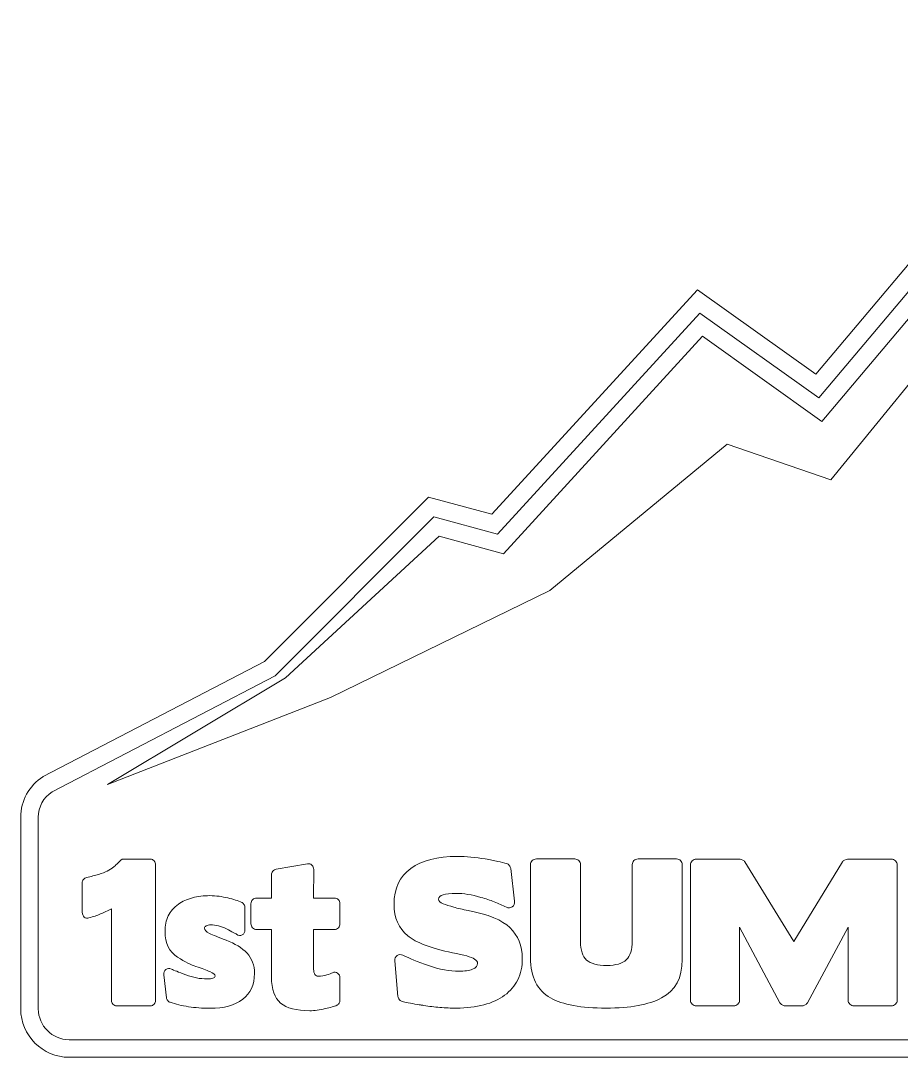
# Model space of a CAD drawing. Header units: inches. Extents: x -3.73 to 3.81, y -3.17 to 4.7.
# Drawn here: x -3.731 to -0.725, y -3.174 to 0.363 of the extents above; entities that cross this region are included whole.
import ezdxf

# ---------------------------------------------------------------- set-up
doc = ezdxf.new("R2010")
doc.units = ezdxf.units.IN
doc.header["$MEASUREMENT"] = 0
doc.layers.add('Layer 1', color=7, linetype='Continuous')

msp = doc.modelspace()

# ---------------------------------------------------------------- linework, layer by layer
at = {"layer": 'Layer 1', "color": 250, "lineweight": 9}
for points, knots in [([(-2.8989, -1.8234), (-2.8989, -1.8234), (-2.3388, -1.2625), (-2.3388, -1.2625), (-2.3388, -1.2625), (-2.3388, -1.2625), (-2.1225, -1.3212), (-2.1225, -1.3212), (-2.1225, -1.3212), (-2.1225, -1.3212), (-1.421, -0.5548), (-1.421, -0.5548), (-1.421, -0.5548), (-1.421, -0.5548), (-1.0171, -0.8426), (-1.0171, -0.8426), (-1.0171, -0.8426), (-1.0171, -0.8426), (0.0009, 0.3632), (0.0009, 0.3632), (0.0009, 0.3632), (0.0009, 0.3632), (0.8213, -0.6266), (0.8213, -0.6266), (0.8213, -0.6266), (0.8213, -0.6266), (1.0936, -0.3704), (1.0936, -0.3704), (1.0936, -0.3704), (1.0936, -0.3704), (1.6085, -0.9177), (1.6085, -0.9177), (1.6085, -0.9177), (1.6085, -0.9177), (1.6914, -0.8386), (1.6914, -0.8386), (1.6914, -0.8386), (1.6914, -0.8386), (2.3968, -1.6321), (2.3968, -1.6321), (2.3968, -1.6321), (2.3968, -1.6321), (2.621, -1.4938), (2.621, -1.4938), (2.621, -1.4938), (2.621, -1.4938), (3.0352, -1.9438), (3.0352, -1.9438), (3.0352, -1.9438), (3.0352, -1.9438), (3.6826, -2.1941), (3.6826, -2.1941), (3.6826, -2.1941), (3.7564, -2.2107), (3.8119, -2.2768), (3.8119, -2.3554), (3.8119, -2.3554), (3.8119, -2.3554), (3.8119, -3.0091), (3.8119, -3.0091), (3.8119, -3.0091), (3.8119, -3.1), (3.7376, -3.1743), (3.6466, -3.1743), (3.6466, -3.1743), (3.6466, -3.1743), (-3.566, -3.1743), (-3.566, -3.1743), (-3.566, -3.1743), (-3.6569, -3.1743), (-3.7312, -3.1), (-3.7312, -3.0091), (-3.7312, -3.0091), (-3.7312, -3.0091), (-3.7312, -2.3554), (-3.7312, -2.3554), (-3.7312, -2.3554), (-3.7312, -2.2994), (-3.7026, -2.2468), (-3.6552, -2.2169), (-3.6552, -2.2169), (-3.6552, -2.2169), (-3.6542, -2.2162), (-3.6542, -2.2162), (-3.6542, -2.2162), (-3.6542, -2.2162), (-2.8989, -1.8234), (-2.8989, -1.8234)], [0, 0, 0, 0, 0.045455, 0.045455, 0.045455, 0.045455, 0.090909, 0.090909, 0.090909, 0.090909, 0.136364, 0.136364, 0.136364, 0.136364, 0.181818, 0.181818, 0.181818, 0.181818, 0.227273, 0.227273, 0.227273, 0.227273, 0.272727, 0.272727, 0.272727, 0.272727, 0.318182, 0.318182, 0.318182, 0.318182, 0.363636, 0.363636, 0.363636, 0.363636, 0.409091, 0.409091, 0.409091, 0.409091, 0.454545, 0.454545, 0.454545, 0.454545, 0.5, 0.5, 0.5, 0.5, 0.545455, 0.545455, 0.545455, 0.545455, 0.590909, 0.590909, 0.590909, 0.590909, 0.636364, 0.636364, 0.636364, 0.636364, 0.681818, 0.681818, 0.681818, 0.681818, 0.727273, 0.727273, 0.727273, 0.727273, 0.772727, 0.772727, 0.772727, 0.772727, 0.818182, 0.818182, 0.818182, 0.818182, 0.863636, 0.863636, 0.863636, 0.863636, 0.909091, 0.909091, 0.909091, 0.909091, 0.954545, 0.954545, 0.954545, 0.954545, 1, 1, 1, 1]), ([(3.6823, -2.2565), (3.6823, -2.2565), (3.6817, -2.2581), (3.6817, -2.2581), (3.6817, -2.2581), (3.6817, -2.2581), (3.6656, -2.2519), (3.6656, -2.2519), (3.6656, -2.2519), (3.6595, -2.2508), (3.6531, -2.2502), (3.6466, -2.2502), (3.6466, -2.2502), (3.6466, -2.2502), (3.6166, -2.2502), (3.6166, -2.2502), (3.6166, -2.2502), (3.6166, -2.2502), (3.6166, -2.233), (3.6166, -2.233), (3.6166, -2.233), (3.6166, -2.233), (3.0005, -1.9948), (3.0005, -1.9948), (3.0005, -1.9948), (3.0005, -1.9948), (2.6103, -1.5709), (2.6103, -1.5709), (2.6103, -1.5709), (2.6103, -1.5709), (2.3854, -1.7097), (2.3854, -1.7097), (2.3854, -1.7097), (2.3854, -1.7097), (1.6878, -0.9249), (1.6878, -0.9249), (1.6878, -0.9249), (1.6878, -0.9249), (1.6062, -1.0028), (1.6062, -1.0028), (1.6062, -1.0028), (1.6062, -1.0028), (1.091, -0.4552), (1.091, -0.4552), (1.091, -0.4552), (1.091, -0.4552), (0.8159, -0.7141), (0.8159, -0.7141), (0.8159, -0.7141), (0.8159, -0.7141), (0.0004, 0.2697), (0.0004, 0.2697), (0.0004, 0.2697), (0.0004, 0.2697), (-1.0069, -0.9236), (-1.0069, -0.9236), (-1.0069, -0.9236), (-1.0069, -0.9236), (-1.4126, -0.6344), (-1.4126, -0.6344), (-1.4126, -0.6344), (-1.4126, -0.6344), (-2.103, -1.3887), (-2.103, -1.3887), (-2.103, -1.3887), (-2.103, -1.3887), (-2.321, -1.3295), (-2.321, -1.3295), (-2.321, -1.3295), (-2.321, -1.3295), (-2.863, -1.8724), (-2.863, -1.8724), (-2.863, -1.8724), (-2.863, -1.8724), (-3.6241, -2.2682), (-3.6241, -2.2682), (-3.6241, -2.2682), (-3.6535, -2.2873), (-3.6712, -2.3204), (-3.6712, -2.3554), (-3.6712, -2.3554), (-3.6712, -2.3554), (-3.6712, -3.0091), (-3.6712, -3.0091), (-3.6712, -3.0091), (-3.6712, -3.0669), (-3.6238, -3.1143), (-3.566, -3.1143), (-3.566, -3.1143), (-3.566, -3.1143), (3.6466, -3.1143), (3.6466, -3.1143), (3.6466, -3.1143), (3.7044, -3.1143), (3.7519, -3.0669), (3.7519, -3.0091), (3.7519, -3.0091), (3.7519, -3.0091), (3.7519, -2.3554), (3.7519, -2.3554), (3.7519, -2.3554), (3.7519, -2.3101), (3.7227, -2.2712), (3.6823, -2.2565)], [0, 0, 0, 0, 0.038462, 0.038462, 0.038462, 0.038462, 0.076923, 0.076923, 0.076923, 0.076923, 0.115385, 0.115385, 0.115385, 0.115385, 0.153846, 0.153846, 0.153846, 0.153846, 0.192308, 0.192308, 0.192308, 0.192308, 0.230769, 0.230769, 0.230769, 0.230769, 0.269231, 0.269231, 0.269231, 0.269231, 0.307692, 0.307692, 0.307692, 0.307692, 0.346154, 0.346154, 0.346154, 0.346154, 0.384615, 0.384615, 0.384615, 0.384615, 0.423077, 0.423077, 0.423077, 0.423077, 0.461538, 0.461538, 0.461538, 0.461538, 0.5, 0.5, 0.5, 0.5, 0.538462, 0.538462, 0.538462, 0.538462, 0.576923, 0.576923, 0.576923, 0.576923, 0.615385, 0.615385, 0.615385, 0.615385, 0.653846, 0.653846, 0.653846, 0.653846, 0.692308, 0.692308, 0.692308, 0.692308, 0.730769, 0.730769, 0.730769, 0.730769, 0.769231, 0.769231, 0.769231, 0.769231, 0.807692, 0.807692, 0.807692, 0.807692, 0.846154, 0.846154, 0.846154, 0.846154, 0.884615, 0.884615, 0.884615, 0.884615, 0.923077, 0.923077, 0.923077, 0.923077, 0.961538, 0.961538, 0.961538, 0.961538, 1, 1, 1, 1]), ([(-3.4351, -2.2434), (-3.4351, -2.2434), (-2.8269, -1.8796), (-2.8269, -1.8796), (-2.8269, -1.8796), (-2.8269, -1.8796), (-2.3031, -1.3963), (-2.3031, -1.3963), (-2.3031, -1.3963), (-2.3031, -1.3963), (-2.0835, -1.456), (-2.0835, -1.456), (-2.0835, -1.456), (-2.0835, -1.456), (-1.4042, -0.7139), (-1.4042, -0.7139), (-1.4042, -0.7139), (-1.4042, -0.7139), (-0.9968, -1.0043), (-0.9968, -1.0043), (-0.9968, -1.0043), (-0.9968, -1.0043), (0, 0.1764), (0, 0.1764), (0, 0.1764), (0, 0.1764), (0.8105, -0.8013), (0.8105, -0.8013), (0.8105, -0.8013), (0.8105, -0.8013), (1.0884, -0.5398), (1.0884, -0.5398), (1.0884, -0.5398), (1.0884, -0.5398), (1.6039, -1.0877), (1.6039, -1.0877), (1.6039, -1.0877), (1.6039, -1.0877), (1.6843, -1.011), (1.6843, -1.011), (1.6843, -1.011), (1.6843, -1.011), (2.374, -1.787), (2.374, -1.787), (2.374, -1.787), (2.374, -1.787), (2.5997, -1.6477), (2.5997, -1.6477), (2.5997, -1.6477), (2.5997, -1.6477), (2.9634, -2.0273), (2.9634, -2.0273), (2.9634, -2.0273), (2.9634, -2.0273), (3.5714, -2.2598), (3.5714, -2.2598), (3.5714, -2.2598), (3.5257, -2.2499), (2.71, -2.1419), (2.6661, -2.1336), (2.6661, -2.1336), (2.6661, -2.1336), (2.6057, -1.7544), (2.6057, -1.7544), (2.6057, -1.7544), (2.6057, -1.7544), (2.2421, -2.0426), (2.2421, -2.0426), (2.2421, -2.0426), (2.2421, -2.0426), (2.2144, -1.7027), (2.2144, -1.7027), (2.2144, -1.7027), (2.2144, -1.7027), (1.9518, -1.7259), (1.9518, -1.7259), (1.9518, -1.7259), (1.9518, -1.7259), (2.0292, -1.5726), (2.0292, -1.5726), (2.0292, -1.5726), (2.0292, -1.5726), (1.5114, -1.6693), (1.5114, -1.6693), (1.5114, -1.6693), (1.5114, -1.6693), (1.6647, -1.4445), (1.6647, -1.4445), (1.6647, -1.4445), (1.6647, -1.4445), (1.3237, -1.5637), (1.3237, -1.5637), (1.3237, -1.5637), (1.3237, -1.5637), (1.5422, -1.2387), (1.5422, -1.2387), (1.5422, -1.2387), (1.5422, -1.2387), (1.1288, -1.1229), (1.1288, -1.1229), (1.1288, -1.1229), (1.1288, -1.1229), (0.8459, -1.2977), (0.8459, -1.2977), (0.8459, -1.2977), (0.8459, -1.2977), (0.8835, -0.9776), (0.8835, -0.9776), (0.8835, -0.9776), (0.8835, -0.9776), (0.4498, -0.6639), (0.4498, -0.6639), (0.4498, -0.6639), (0.4498, -0.6639), (0.2208, -0.7504), (0.2208, -0.7504), (0.2208, -0.7504), (0.2208, -0.7504), (0.1402, -0.4889), (0.1402, -0.4889), (0.1402, -0.4889), (0.1402, -0.4889), (-0.4826, -0.9579), (-0.4826, -0.9579), (-0.4826, -0.9579), (-0.4826, -0.9579), (-0.5048, -0.6393), (-0.5048, -0.6393), (-0.5048, -0.6393), (-0.5048, -0.6393), (-0.9656, -1.2041), (-0.9656, -1.2041), (-0.9656, -1.2041), (-0.9656, -1.2041), (-1.32, -1.0817), (-1.32, -1.0817), (-1.32, -1.0817), (-1.32, -1.0817), (-1.9246, -1.5818), (-1.9246, -1.5818), (-1.9246, -1.5818), (-1.9246, -1.5818), (-2.6742, -1.9466), (-2.6742, -1.9466), (-2.6742, -1.9466), (-2.6742, -1.9466), (-3.4351, -2.2434), (-3.4351, -2.2434)], [0, 0, 0, 0, 0.027027, 0.027027, 0.027027, 0.027027, 0.054054, 0.054054, 0.054054, 0.054054, 0.081081, 0.081081, 0.081081, 0.081081, 0.108108, 0.108108, 0.108108, 0.108108, 0.135135, 0.135135, 0.135135, 0.135135, 0.162162, 0.162162, 0.162162, 0.162162, 0.189189, 0.189189, 0.189189, 0.189189, 0.216216, 0.216216, 0.216216, 0.216216, 0.243243, 0.243243, 0.243243, 0.243243, 0.27027, 0.27027, 0.27027, 0.27027, 0.297297, 0.297297, 0.297297, 0.297297, 0.324324, 0.324324, 0.324324, 0.324324, 0.351351, 0.351351, 0.351351, 0.351351, 0.378378, 0.378378, 0.378378, 0.378378, 0.405405, 0.405405, 0.405405, 0.405405, 0.432432, 0.432432, 0.432432, 0.432432, 0.459459, 0.459459, 0.459459, 0.459459, 0.486486, 0.486486, 0.486486, 0.486486, 0.513514, 0.513514, 0.513514, 0.513514, 0.540541, 0.540541, 0.540541, 0.540541, 0.567568, 0.567568, 0.567568, 0.567568, 0.594595, 0.594595, 0.594595, 0.594595, 0.621622, 0.621622, 0.621622, 0.621622, 0.648649, 0.648649, 0.648649, 0.648649, 0.675676, 0.675676, 0.675676, 0.675676, 0.702703, 0.702703, 0.702703, 0.702703, 0.72973, 0.72973, 0.72973, 0.72973, 0.756757, 0.756757, 0.756757, 0.756757, 0.783784, 0.783784, 0.783784, 0.783784, 0.810811, 0.810811, 0.810811, 0.810811, 0.837838, 0.837838, 0.837838, 0.837838, 0.864865, 0.864865, 0.864865, 0.864865, 0.891892, 0.891892, 0.891892, 0.891892, 0.918919, 0.918919, 0.918919, 0.918919, 0.945946, 0.945946, 0.945946, 0.945946, 0.972973, 0.972973, 0.972973, 0.972973, 1, 1, 1, 1]), ([(-3.2889, -2.9988), (-3.2838, -2.9988), (-3.2795, -2.9969), (-3.2761, -2.9931), (-3.2761, -2.9931), (-3.2727, -2.9893), (-3.271, -2.9848), (-3.271, -2.9797), (-3.271, -2.9797), (-3.271, -2.9797), (-3.271, -2.5174), (-3.271, -2.5174), (-3.271, -2.5174), (-3.271, -2.5123), (-3.2727, -2.5078), (-3.2761, -2.504), (-3.2761, -2.504), (-3.2795, -2.5001), (-3.2838, -2.4982), (-3.2889, -2.4982), (-3.2889, -2.4982), (-3.2889, -2.4982), (-3.3853, -2.4982), (-3.3853, -2.4982), (-3.3853, -2.4982), (-3.3951, -2.508), (-3.4041, -2.5164), (-3.4124, -2.5234), (-3.4124, -2.5234), (-3.4207, -2.5305), (-3.4285, -2.5357), (-3.4357, -2.5391), (-3.4357, -2.5391), (-3.4438, -2.5429), (-3.4537, -2.5466), (-3.4654, -2.5503), (-3.4654, -2.5503), (-3.4771, -2.5539), (-3.4909, -2.5574), (-3.5066, -2.5608), (-3.5066, -2.5608), (-3.5104, -2.5616), (-3.5138, -2.5638), (-3.5168, -2.5672), (-3.5168, -2.5672), (-3.5198, -2.5706), (-3.5213, -2.5746), (-3.5213, -2.5793), (-3.5213, -2.5793), (-3.5213, -2.5793), (-3.5213, -2.6796), (-3.5213, -2.6796), (-3.5213, -2.6796), (-3.5213, -2.6864), (-3.519, -2.6918), (-3.5143, -2.6958), (-3.5143, -2.6958), (-3.5096, -2.6999), (-3.5043, -2.7008), (-3.4983, -2.6987), (-3.4983, -2.6987), (-3.4838, -2.6945), (-3.4705, -2.69), (-3.4584, -2.6853), (-3.4584, -2.6853), (-3.4463, -2.6806), (-3.434, -2.6747), (-3.4217, -2.6674), (-3.4217, -2.6674), (-3.4217, -2.6674), (-3.4217, -2.9797), (-3.4217, -2.9797), (-3.4217, -2.9797), (-3.4217, -2.9848), (-3.4199, -2.9893), (-3.4163, -2.9931), (-3.4163, -2.9931), (-3.4126, -2.9969), (-3.4085, -2.9988), (-3.4038, -2.9988), (-3.4038, -2.9988), (-3.4038, -2.9988), (-3.2889, -2.9988), (-3.2889, -2.9988)], [0, 0, 0, 0, 0.047619, 0.047619, 0.047619, 0.047619, 0.095238, 0.095238, 0.095238, 0.095238, 0.142857, 0.142857, 0.142857, 0.142857, 0.190476, 0.190476, 0.190476, 0.190476, 0.238095, 0.238095, 0.238095, 0.238095, 0.285714, 0.285714, 0.285714, 0.285714, 0.333333, 0.333333, 0.333333, 0.333333, 0.380952, 0.380952, 0.380952, 0.380952, 0.428571, 0.428571, 0.428571, 0.428571, 0.47619, 0.47619, 0.47619, 0.47619, 0.52381, 0.52381, 0.52381, 0.52381, 0.571429, 0.571429, 0.571429, 0.571429, 0.619048, 0.619048, 0.619048, 0.619048, 0.666667, 0.666667, 0.666667, 0.666667, 0.714286, 0.714286, 0.714286, 0.714286, 0.761905, 0.761905, 0.761905, 0.761905, 0.809524, 0.809524, 0.809524, 0.809524, 0.857143, 0.857143, 0.857143, 0.857143, 0.904762, 0.904762, 0.904762, 0.904762, 0.952381, 0.952381, 0.952381, 0.952381, 1, 1, 1, 1]), ([(-2.0188, -2.8366), (-2.0188, -2.7941), (-2.0331, -2.7592), (-2.0616, -2.7319), (-2.0616, -2.7319), (-2.0871, -2.7064), (-2.1344, -2.6868), (-2.2033, -2.6732), (-2.2033, -2.6732), (-2.2225, -2.6698), (-2.2391, -2.666), (-2.2531, -2.662), (-2.2531, -2.662), (-2.2672, -2.658), (-2.2791, -2.6542), (-2.2889, -2.6508), (-2.2889, -2.6508), (-2.2995, -2.647), (-2.3049, -2.6417), (-2.3049, -2.6349), (-2.3049, -2.6349), (-2.3049, -2.6276), (-2.2996, -2.6225), (-2.2892, -2.6195), (-2.2892, -2.6195), (-2.2788, -2.6166), (-2.264, -2.6151), (-2.2448, -2.6151), (-2.2448, -2.6151), (-2.2197, -2.6151), (-2.1914, -2.6195), (-2.1599, -2.6285), (-2.1599, -2.6285), (-2.1442, -2.6332), (-2.1291, -2.6383), (-2.1146, -2.6438), (-2.1146, -2.6438), (-2.1001, -2.6493), (-2.0863, -2.6553), (-2.0731, -2.6617), (-2.0731, -2.6617), (-2.0658, -2.6655), (-2.0592, -2.6652), (-2.0533, -2.6607), (-2.0533, -2.6607), (-2.0473, -2.6563), (-2.0448, -2.65), (-2.0456, -2.6419), (-2.0456, -2.6419), (-2.0456, -2.6419), (-2.0584, -2.5301), (-2.0584, -2.5301), (-2.0584, -2.5301), (-2.0588, -2.5267), (-2.0604, -2.5233), (-2.0632, -2.5199), (-2.0632, -2.5199), (-2.0659, -2.5165), (-2.069, -2.5144), (-2.0724, -2.5135), (-2.0724, -2.5135), (-2.0805, -2.511), (-2.0906, -2.5084), (-2.1028, -2.5059), (-2.1028, -2.5059), (-2.1149, -2.5033), (-2.1291, -2.5006), (-2.1452, -2.4976), (-2.1452, -2.4976), (-2.1789, -2.4916), (-2.2106, -2.4886), (-2.2404, -2.4886), (-2.2404, -2.4886), (-2.3085, -2.4886), (-2.3616, -2.5025), (-2.3997, -2.5301), (-2.3997, -2.5301), (-2.4378, -2.5578), (-2.4568, -2.5985), (-2.4568, -2.6521), (-2.4568, -2.6521), (-2.4568, -2.6981), (-2.4413, -2.7338), (-2.4102, -2.7594), (-2.4102, -2.7594), (-2.3817, -2.7832), (-2.3306, -2.8026), (-2.257, -2.8175), (-2.257, -2.8175), (-2.2178, -2.8251), (-2.1927, -2.8324), (-2.1816, -2.8392), (-2.1816, -2.8392), (-2.1748, -2.8439), (-2.1714, -2.8486), (-2.1714, -2.8532), (-2.1714, -2.8532), (-2.1714, -2.8622), (-2.1773, -2.869), (-2.189, -2.8737), (-2.189, -2.8737), (-2.2007, -2.8784), (-2.2161, -2.8807), (-2.2353, -2.8807), (-2.2353, -2.8807), (-2.2663, -2.8807), (-2.301, -2.8743), (-2.3393, -2.8615), (-2.3393, -2.8615), (-2.3764, -2.8483), (-2.4053, -2.8366), (-2.4262, -2.8264), (-2.4262, -2.8264), (-2.4334, -2.823), (-2.44, -2.8233), (-2.446, -2.8274), (-2.446, -2.8274), (-2.4519, -2.8314), (-2.4545, -2.8375), (-2.4536, -2.8456), (-2.4536, -2.8456), (-2.4536, -2.8456), (-2.4434, -2.9669), (-2.4434, -2.9669), (-2.4434, -2.9669), (-2.443, -2.9707), (-2.4413, -2.9744), (-2.4383, -2.9778), (-2.4383, -2.9778), (-2.4353, -2.9812), (-2.4319, -2.9833), (-2.4281, -2.9841), (-2.4281, -2.9841), (-2.4234, -2.985), (-2.4167, -2.9864), (-2.408, -2.9883), (-2.408, -2.9883), (-2.3993, -2.9902), (-2.3887, -2.9922), (-2.3764, -2.9944), (-2.3764, -2.9944), (-2.3764, -2.9944), (-2.3764, -2.9937), (-2.3764, -2.9937), (-2.3764, -2.9937), (-2.373, -2.9946), (-2.3697, -2.9952), (-2.3665, -2.9956), (-2.3665, -2.9956), (-2.3633, -2.9961), (-2.3596, -2.9967), (-2.3553, -2.9976), (-2.3553, -2.9976), (-2.337, -3.0005), (-2.3186, -3.0028), (-2.3001, -3.0043), (-2.3001, -3.0043), (-2.2816, -3.0057), (-2.2629, -3.0065), (-2.2442, -3.0065), (-2.2442, -3.0065), (-2.2093, -3.0065), (-2.1779, -3.0028), (-2.15, -2.9953), (-2.15, -2.9953), (-2.1221, -2.9879), (-2.0985, -2.977), (-2.0791, -2.9628), (-2.0791, -2.9628), (-2.0598, -2.9485), (-2.0449, -2.9308), (-2.0344, -2.9098), (-2.0344, -2.9098), (-2.024, -2.8887), (-2.0188, -2.8643), (-2.0188, -2.8366)], [0, 0, 0, 0, 0.022727, 0.022727, 0.022727, 0.022727, 0.045455, 0.045455, 0.045455, 0.045455, 0.068182, 0.068182, 0.068182, 0.068182, 0.090909, 0.090909, 0.090909, 0.090909, 0.113636, 0.113636, 0.113636, 0.113636, 0.136364, 0.136364, 0.136364, 0.136364, 0.159091, 0.159091, 0.159091, 0.159091, 0.181818, 0.181818, 0.181818, 0.181818, 0.204545, 0.204545, 0.204545, 0.204545, 0.227273, 0.227273, 0.227273, 0.227273, 0.25, 0.25, 0.25, 0.25, 0.272727, 0.272727, 0.272727, 0.272727, 0.295455, 0.295455, 0.295455, 0.295455, 0.318182, 0.318182, 0.318182, 0.318182, 0.340909, 0.340909, 0.340909, 0.340909, 0.363636, 0.363636, 0.363636, 0.363636, 0.386364, 0.386364, 0.386364, 0.386364, 0.409091, 0.409091, 0.409091, 0.409091, 0.431818, 0.431818, 0.431818, 0.431818, 0.454545, 0.454545, 0.454545, 0.454545, 0.477273, 0.477273, 0.477273, 0.477273, 0.5, 0.5, 0.5, 0.5, 0.522727, 0.522727, 0.522727, 0.522727, 0.545455, 0.545455, 0.545455, 0.545455, 0.568182, 0.568182, 0.568182, 0.568182, 0.590909, 0.590909, 0.590909, 0.590909, 0.613636, 0.613636, 0.613636, 0.613636, 0.636364, 0.636364, 0.636364, 0.636364, 0.659091, 0.659091, 0.659091, 0.659091, 0.681818, 0.681818, 0.681818, 0.681818, 0.704545, 0.704545, 0.704545, 0.704545, 0.727273, 0.727273, 0.727273, 0.727273, 0.75, 0.75, 0.75, 0.75, 0.772727, 0.772727, 0.772727, 0.772727, 0.795455, 0.795455, 0.795455, 0.795455, 0.818182, 0.818182, 0.818182, 0.818182, 0.840909, 0.840909, 0.840909, 0.840909, 0.863636, 0.863636, 0.863636, 0.863636, 0.886364, 0.886364, 0.886364, 0.886364, 0.909091, 0.909091, 0.909091, 0.909091, 0.931818, 0.931818, 0.931818, 0.931818, 0.954545, 0.954545, 0.954545, 0.954545, 0.977273, 0.977273, 0.977273, 0.977273, 1, 1, 1, 1]), ([(-1.6433, -2.7779), (-1.6433, -2.8073), (-1.6501, -2.8284), (-1.6638, -2.8414), (-1.6638, -2.8414), (-1.6774, -2.8544), (-1.6995, -2.8609), (-1.7302, -2.8609), (-1.7302, -2.8609), (-1.7625, -2.8609), (-1.7856, -2.8547), (-1.7995, -2.8424), (-1.7995, -2.8424), (-1.8133, -2.83), (-1.8202, -2.8092), (-1.8202, -2.7798), (-1.8202, -2.7798), (-1.8202, -2.7798), (-1.8202, -2.5167), (-1.8202, -2.5167), (-1.8202, -2.5167), (-1.8202, -2.5116), (-1.8221, -2.5072), (-1.826, -2.5033), (-1.826, -2.5033), (-1.8298, -2.4995), (-1.8345, -2.4976), (-1.84, -2.4976), (-1.84, -2.4976), (-1.84, -2.4976), (-1.9709, -2.4976), (-1.9709, -2.4976), (-1.9709, -2.4976), (-1.9764, -2.4976), (-1.9811, -2.4995), (-1.985, -2.5033), (-1.985, -2.5033), (-1.9888, -2.5072), (-1.9907, -2.5116), (-1.9907, -2.5167), (-1.9907, -2.5167), (-1.9907, -2.5167), (-1.9907, -2.8347), (-1.9907, -2.8347), (-1.9907, -2.8347), (-1.9907, -2.9007), (-1.9679, -2.9465), (-1.9224, -2.972), (-1.9224, -2.972), (-1.8811, -2.995), (-1.8179, -3.0065), (-1.7327, -3.0065), (-1.7327, -3.0065), (-1.6501, -3.0065), (-1.5871, -2.995), (-1.5437, -2.972), (-1.5437, -2.972), (-1.4965, -2.9465), (-1.4728, -2.9028), (-1.4728, -2.8411), (-1.4728, -2.8411), (-1.4728, -2.8411), (-1.4728, -2.5167), (-1.4728, -2.5167), (-1.4728, -2.5167), (-1.4728, -2.5116), (-1.4748, -2.5072), (-1.4786, -2.5033), (-1.4786, -2.5033), (-1.4824, -2.4995), (-1.4869, -2.4976), (-1.492, -2.4976), (-1.492, -2.4976), (-1.492, -2.4976), (-1.6235, -2.4976), (-1.6235, -2.4976), (-1.6235, -2.4976), (-1.6291, -2.4976), (-1.6338, -2.4995), (-1.6376, -2.5033), (-1.6376, -2.5033), (-1.6414, -2.5072), (-1.6433, -2.5116), (-1.6433, -2.5167), (-1.6433, -2.5167), (-1.6433, -2.5167), (-1.6433, -2.7779), (-1.6433, -2.7779)], [0, 0, 0, 0, 0.045455, 0.045455, 0.045455, 0.045455, 0.090909, 0.090909, 0.090909, 0.090909, 0.136364, 0.136364, 0.136364, 0.136364, 0.181818, 0.181818, 0.181818, 0.181818, 0.227273, 0.227273, 0.227273, 0.227273, 0.272727, 0.272727, 0.272727, 0.272727, 0.318182, 0.318182, 0.318182, 0.318182, 0.363636, 0.363636, 0.363636, 0.363636, 0.409091, 0.409091, 0.409091, 0.409091, 0.454545, 0.454545, 0.454545, 0.454545, 0.5, 0.5, 0.5, 0.5, 0.545455, 0.545455, 0.545455, 0.545455, 0.590909, 0.590909, 0.590909, 0.590909, 0.636364, 0.636364, 0.636364, 0.636364, 0.681818, 0.681818, 0.681818, 0.681818, 0.727273, 0.727273, 0.727273, 0.727273, 0.772727, 0.772727, 0.772727, 0.772727, 0.818182, 0.818182, 0.818182, 0.818182, 0.863636, 0.863636, 0.863636, 0.863636, 0.909091, 0.909091, 0.909091, 0.909091, 0.954545, 0.954545, 0.954545, 0.954545, 1, 1, 1, 1]), ([(-0.909, -2.4982), (-0.912, -2.4982), (-0.9152, -2.4992), (-0.9186, -2.5011), (-0.9186, -2.5011), (-0.922, -2.503), (-0.9245, -2.5052), (-0.9263, -2.5078), (-0.9263, -2.5078), (-0.9263, -2.5078), (-1.0916, -2.7792), (-1.0916, -2.7792), (-1.0916, -2.7792), (-1.0916, -2.7792), (-1.2589, -2.5078), (-1.2589, -2.5078), (-1.2589, -2.5078), (-1.2602, -2.5052), (-1.2627, -2.503), (-1.2663, -2.5011), (-1.2663, -2.5011), (-1.2699, -2.4992), (-1.273, -2.4982), (-1.2755, -2.4982), (-1.2755, -2.4982), (-1.2755, -2.4982), (-1.425, -2.4982), (-1.425, -2.4982), (-1.425, -2.4982), (-1.4305, -2.4982), (-1.4352, -2.5001), (-1.439, -2.504), (-1.439, -2.504), (-1.4428, -2.5078), (-1.4447, -2.5123), (-1.4447, -2.5174), (-1.4447, -2.5174), (-1.4447, -2.5174), (-1.4447, -2.9797), (-1.4447, -2.9797), (-1.4447, -2.9797), (-1.4447, -2.9848), (-1.4428, -2.9893), (-1.439, -2.9931), (-1.439, -2.9931), (-1.4352, -2.9969), (-1.4305, -2.9988), (-1.425, -2.9988), (-1.425, -2.9988), (-1.425, -2.9988), (-1.2972, -2.9988), (-1.2972, -2.9988), (-1.2972, -2.9988), (-1.2917, -2.9988), (-1.287, -2.9969), (-1.2832, -2.9931), (-1.2832, -2.9931), (-1.2794, -2.9893), (-1.2774, -2.9848), (-1.2774, -2.9797), (-1.2774, -2.9797), (-1.2774, -2.9797), (-1.2774, -2.7306), (-1.2774, -2.7306), (-1.2774, -2.7306), (-1.2774, -2.7306), (-1.1395, -2.988), (-1.1395, -2.988), (-1.1395, -2.988), (-1.1378, -2.991), (-1.1353, -2.9935), (-1.1319, -2.9956), (-1.1319, -2.9956), (-1.1285, -2.9978), (-1.1253, -2.9988), (-1.1223, -2.9988), (-1.1223, -2.9988), (-1.1223, -2.9988), (-1.0623, -2.9988), (-1.0623, -2.9988), (-1.0623, -2.9988), (-1.0593, -2.9988), (-1.0561, -2.9978), (-1.0527, -2.9956), (-1.0527, -2.9956), (-1.0493, -2.9935), (-1.0467, -2.991), (-1.045, -2.988), (-1.045, -2.988), (-1.045, -2.988), (-0.9065, -2.73), (-0.9065, -2.73), (-0.9065, -2.73), (-0.9065, -2.73), (-0.9065, -2.9797), (-0.9065, -2.9797), (-0.9065, -2.9797), (-0.9065, -2.9848), (-0.9045, -2.9893), (-0.9007, -2.9931), (-0.9007, -2.9931), (-0.8969, -2.9969), (-0.8922, -2.9988), (-0.8867, -2.9988), (-0.8867, -2.9988), (-0.8867, -2.9988), (-0.759, -2.9988), (-0.759, -2.9988), (-0.759, -2.9988), (-0.7534, -2.9988), (-0.7487, -2.9969), (-0.7449, -2.9931), (-0.7449, -2.9931), (-0.7411, -2.9893), (-0.7392, -2.9848), (-0.7392, -2.9797), (-0.7392, -2.9797), (-0.7392, -2.9797), (-0.7392, -2.5174), (-0.7392, -2.5174), (-0.7392, -2.5174), (-0.7392, -2.5123), (-0.7411, -2.5078), (-0.7449, -2.504), (-0.7449, -2.504), (-0.7487, -2.5001), (-0.7534, -2.4982), (-0.759, -2.4982), (-0.759, -2.4982), (-0.759, -2.4982), (-0.909, -2.4982), (-0.909, -2.4982)], [0, 0, 0, 0, 0.030303, 0.030303, 0.030303, 0.030303, 0.060606, 0.060606, 0.060606, 0.060606, 0.090909, 0.090909, 0.090909, 0.090909, 0.121212, 0.121212, 0.121212, 0.121212, 0.151515, 0.151515, 0.151515, 0.151515, 0.181818, 0.181818, 0.181818, 0.181818, 0.212121, 0.212121, 0.212121, 0.212121, 0.242424, 0.242424, 0.242424, 0.242424, 0.272727, 0.272727, 0.272727, 0.272727, 0.30303, 0.30303, 0.30303, 0.30303, 0.333333, 0.333333, 0.333333, 0.333333, 0.363636, 0.363636, 0.363636, 0.363636, 0.393939, 0.393939, 0.393939, 0.393939, 0.424242, 0.424242, 0.424242, 0.424242, 0.454545, 0.454545, 0.454545, 0.454545, 0.484848, 0.484848, 0.484848, 0.484848, 0.515152, 0.515152, 0.515152, 0.515152, 0.545455, 0.545455, 0.545455, 0.545455, 0.575758, 0.575758, 0.575758, 0.575758, 0.606061, 0.606061, 0.606061, 0.606061, 0.636364, 0.636364, 0.636364, 0.636364, 0.666667, 0.666667, 0.666667, 0.666667, 0.69697, 0.69697, 0.69697, 0.69697, 0.727273, 0.727273, 0.727273, 0.727273, 0.757576, 0.757576, 0.757576, 0.757576, 0.787879, 0.787879, 0.787879, 0.787879, 0.818182, 0.818182, 0.818182, 0.818182, 0.848485, 0.848485, 0.848485, 0.848485, 0.878788, 0.878788, 0.878788, 0.878788, 0.909091, 0.909091, 0.909091, 0.909091, 0.939394, 0.939394, 0.939394, 0.939394, 0.969697, 0.969697, 0.969697, 0.969697, 1, 1, 1, 1]), ([(-2.7314, -2.8737), (-2.7314, -2.8737), (-2.7314, -2.7383), (-2.7314, -2.7383), (-2.7314, -2.7383), (-2.7314, -2.7383), (-2.6599, -2.7383), (-2.6599, -2.7383), (-2.6599, -2.7383), (-2.6548, -2.7383), (-2.6504, -2.7364), (-2.6468, -2.7326), (-2.6468, -2.7326), (-2.6432, -2.7287), (-2.6414, -2.724), (-2.6414, -2.7185), (-2.6414, -2.7185), (-2.6414, -2.7185), (-2.6414, -2.6502), (-2.6414, -2.6502), (-2.6414, -2.6502), (-2.6414, -2.6447), (-2.6432, -2.6401), (-2.6468, -2.6365), (-2.6468, -2.6365), (-2.6504, -2.6328), (-2.6548, -2.631), (-2.6599, -2.631), (-2.6599, -2.631), (-2.6599, -2.631), (-2.7314, -2.631), (-2.7314, -2.631), (-2.7314, -2.631), (-2.7314, -2.631), (-2.7308, -2.5333), (-2.7308, -2.5333), (-2.7308, -2.5333), (-2.7308, -2.5274), (-2.7329, -2.5224), (-2.7372, -2.5183), (-2.7372, -2.5183), (-2.7414, -2.5143), (-2.7465, -2.5129), (-2.7525, -2.5142), (-2.7525, -2.5142), (-2.7525, -2.5142), (-2.8591, -2.5327), (-2.8591, -2.5327), (-2.8591, -2.5327), (-2.8634, -2.5331), (-2.8671, -2.5352), (-2.8703, -2.5391), (-2.8703, -2.5391), (-2.8735, -2.5429), (-2.8751, -2.5472), (-2.8751, -2.5519), (-2.8751, -2.5519), (-2.8751, -2.5519), (-2.8751, -2.631), (-2.8751, -2.631), (-2.8751, -2.631), (-2.8751, -2.631), (-2.9268, -2.631), (-2.9268, -2.631), (-2.9268, -2.631), (-2.9315, -2.631), (-2.9357, -2.6328), (-2.9396, -2.6365), (-2.9396, -2.6365), (-2.9434, -2.6401), (-2.9453, -2.6447), (-2.9453, -2.6502), (-2.9453, -2.6502), (-2.9453, -2.6502), (-2.9453, -2.7185), (-2.9453, -2.7185), (-2.9453, -2.7185), (-2.9453, -2.724), (-2.9434, -2.7287), (-2.9396, -2.7326), (-2.9396, -2.7326), (-2.9357, -2.7364), (-2.9315, -2.7383), (-2.9268, -2.7383), (-2.9268, -2.7383), (-2.9268, -2.7383), (-2.8751, -2.7383), (-2.8751, -2.7383), (-2.8751, -2.7383), (-2.8751, -2.7383), (-2.8751, -2.9011), (-2.8751, -2.9011), (-2.8751, -2.9011), (-2.8751, -2.9424), (-2.8648, -2.9718), (-2.8441, -2.9893), (-2.8441, -2.9893), (-2.8235, -3.0067), (-2.7904, -3.0154), (-2.7448, -3.0154), (-2.7448, -3.0154), (-2.7363, -3.0154), (-2.7278, -3.0148), (-2.7193, -3.0135), (-2.7193, -3.0135), (-2.7108, -3.0122), (-2.7016, -3.0105), (-2.6918, -3.0084), (-2.6918, -3.0084), (-2.6829, -3.0063), (-2.6751, -3.0044), (-2.6685, -3.0027), (-2.6685, -3.0027), (-2.6619, -3.001), (-2.6565, -2.999), (-2.6522, -2.9969), (-2.6522, -2.9969), (-2.6493, -2.9961), (-2.6467, -2.9938), (-2.6446, -2.9902), (-2.6446, -2.9902), (-2.6424, -2.9866), (-2.6414, -2.9831), (-2.6414, -2.9797), (-2.6414, -2.9797), (-2.6414, -2.9797), (-2.6414, -2.9037), (-2.6414, -2.9037), (-2.6414, -2.9037), (-2.6414, -2.8965), (-2.644, -2.8909), (-2.6494, -2.8871), (-2.6494, -2.8871), (-2.6547, -2.8833), (-2.6605, -2.8828), (-2.6669, -2.8858), (-2.6669, -2.8858), (-2.6716, -2.8879), (-2.6782, -2.8905), (-2.6867, -2.8935), (-2.6867, -2.8935), (-2.6952, -2.8965), (-2.7048, -2.8979), (-2.7154, -2.8979), (-2.7154, -2.8979), (-2.7201, -2.8979), (-2.724, -2.8959), (-2.7269, -2.8919), (-2.7269, -2.8919), (-2.7299, -2.8878), (-2.7314, -2.8818), (-2.7314, -2.8737)], [0, 0, 0, 0, 0.026316, 0.026316, 0.026316, 0.026316, 0.052632, 0.052632, 0.052632, 0.052632, 0.078947, 0.078947, 0.078947, 0.078947, 0.105263, 0.105263, 0.105263, 0.105263, 0.131579, 0.131579, 0.131579, 0.131579, 0.157895, 0.157895, 0.157895, 0.157895, 0.184211, 0.184211, 0.184211, 0.184211, 0.210526, 0.210526, 0.210526, 0.210526, 0.236842, 0.236842, 0.236842, 0.236842, 0.263158, 0.263158, 0.263158, 0.263158, 0.289474, 0.289474, 0.289474, 0.289474, 0.315789, 0.315789, 0.315789, 0.315789, 0.342105, 0.342105, 0.342105, 0.342105, 0.368421, 0.368421, 0.368421, 0.368421, 0.394737, 0.394737, 0.394737, 0.394737, 0.421053, 0.421053, 0.421053, 0.421053, 0.447368, 0.447368, 0.447368, 0.447368, 0.473684, 0.473684, 0.473684, 0.473684, 0.5, 0.5, 0.5, 0.5, 0.526316, 0.526316, 0.526316, 0.526316, 0.552632, 0.552632, 0.552632, 0.552632, 0.578947, 0.578947, 0.578947, 0.578947, 0.605263, 0.605263, 0.605263, 0.605263, 0.631579, 0.631579, 0.631579, 0.631579, 0.657895, 0.657895, 0.657895, 0.657895, 0.684211, 0.684211, 0.684211, 0.684211, 0.710526, 0.710526, 0.710526, 0.710526, 0.736842, 0.736842, 0.736842, 0.736842, 0.763158, 0.763158, 0.763158, 0.763158, 0.789474, 0.789474, 0.789474, 0.789474, 0.815789, 0.815789, 0.815789, 0.815789, 0.842105, 0.842105, 0.842105, 0.842105, 0.868421, 0.868421, 0.868421, 0.868421, 0.894737, 0.894737, 0.894737, 0.894737, 0.921053, 0.921053, 0.921053, 0.921053, 0.947368, 0.947368, 0.947368, 0.947368, 0.973684, 0.973684, 0.973684, 0.973684, 1, 1, 1, 1]), ([(-2.9332, -2.8884), (-2.9332, -2.8603), (-2.9417, -2.8372), (-2.9587, -2.8191), (-2.9587, -2.8191), (-2.9758, -2.801), (-2.9996, -2.7862), (-3.0303, -2.7747), (-3.0303, -2.7747), (-3.0566, -2.7649), (-3.0755, -2.7571), (-3.0868, -2.7514), (-3.0868, -2.7514), (-3.098, -2.7456), (-3.1037, -2.7398), (-3.1037, -2.7338), (-3.1037, -2.7338), (-3.1037, -2.7309), (-3.1018, -2.7282), (-3.0979, -2.7259), (-3.0979, -2.7259), (-3.0941, -2.7235), (-3.089, -2.7223), (-3.0826, -2.7223), (-3.0826, -2.7223), (-3.0656, -2.7223), (-3.0477, -2.727), (-3.029, -2.7364), (-3.029, -2.7364), (-3.0192, -2.7411), (-3.0114, -2.745), (-3.0057, -2.7482), (-3.0057, -2.7482), (-2.9999, -2.7514), (-2.9962, -2.7534), (-2.9945, -2.7543), (-2.9945, -2.7543), (-2.9881, -2.759), (-2.9817, -2.7597), (-2.9753, -2.7565), (-2.9753, -2.7565), (-2.969, -2.7533), (-2.9658, -2.7475), (-2.9658, -2.7389), (-2.9658, -2.7389), (-2.9658, -2.7389), (-2.9658, -2.6636), (-2.9658, -2.6636), (-2.9658, -2.6636), (-2.9658, -2.6602), (-2.9668, -2.6566), (-2.969, -2.6527), (-2.969, -2.6527), (-2.9711, -2.6489), (-2.9736, -2.6466), (-2.9766, -2.6457), (-2.9766, -2.6457), (-2.9826, -2.6432), (-2.9896, -2.6405), (-2.9977, -2.6377), (-2.9977, -2.6377), (-3.0058, -2.635), (-3.0146, -2.6325), (-3.0242, -2.6304), (-3.0242, -2.6304), (-3.0338, -2.6283), (-3.0438, -2.6265), (-3.0542, -2.625), (-3.0542, -2.625), (-3.0646, -2.6235), (-3.075, -2.6227), (-3.0852, -2.6227), (-3.0852, -2.6227), (-3.1069, -2.6227), (-3.1269, -2.6252), (-3.1452, -2.6301), (-3.1452, -2.6301), (-3.1635, -2.635), (-3.1795, -2.6423), (-3.1931, -2.6521), (-3.1931, -2.6521), (-3.2088, -2.6632), (-3.2203, -2.6764), (-3.2276, -2.6917), (-3.2276, -2.6917), (-3.2348, -2.707), (-3.2384, -2.7249), (-3.2384, -2.7453), (-3.2384, -2.7453), (-3.2384, -2.7853), (-3.2242, -2.8145), (-3.1956, -2.8328), (-3.1956, -2.8328), (-3.1701, -2.849), (-3.1492, -2.8596), (-3.1331, -2.8647), (-3.1331, -2.8647), (-3.1331, -2.8647), (-3.1331, -2.8641), (-3.1331, -2.8641), (-3.1331, -2.8641), (-3.1131, -2.8713), (-3.0972, -2.8773), (-3.0855, -2.882), (-3.0855, -2.882), (-3.0738, -2.8867), (-3.0679, -2.8918), (-3.0679, -2.8973), (-3.0679, -2.8973), (-3.0679, -2.9007), (-3.0703, -2.9032), (-3.075, -2.9046), (-3.075, -2.9046), (-3.0796, -2.9061), (-3.086, -2.9069), (-3.0941, -2.9069), (-3.0941, -2.9069), (-3.1192, -2.9069), (-3.1437, -2.9022), (-3.1675, -2.8928), (-3.1675, -2.8928), (-3.1803, -2.8881), (-3.1907, -2.8842), (-3.1988, -2.881), (-3.1988, -2.881), (-3.2069, -2.8778), (-3.2129, -2.8754), (-3.2167, -2.8737), (-3.2167, -2.8737), (-3.2239, -2.8703), (-3.2302, -2.8707), (-3.2355, -2.875), (-3.2355, -2.875), (-3.2409, -2.8792), (-3.2431, -2.8852), (-3.2423, -2.8928), (-3.2423, -2.8928), (-3.2423, -2.8928), (-3.2339, -2.9714), (-3.2339, -2.9714), (-3.2339, -2.9714), (-3.2335, -2.9748), (-3.232, -2.978), (-3.2295, -2.981), (-3.2295, -2.981), (-3.2269, -2.9839), (-3.2242, -2.9858), (-3.2212, -2.9867), (-3.2212, -2.9867), (-3.202, -2.9931), (-3.1811, -2.9981), (-3.1583, -3.0017), (-3.1583, -3.0017), (-3.1355, -3.0053), (-3.1111, -3.0071), (-3.0852, -3.0071), (-3.0852, -3.0071), (-3.0375, -3.0071), (-3.0002, -2.9969), (-2.9734, -2.9765), (-2.9734, -2.9765), (-2.9466, -2.956), (-2.9332, -2.9267), (-2.9332, -2.8884)], [0, 0, 0, 0, 0.02439, 0.02439, 0.02439, 0.02439, 0.04878, 0.04878, 0.04878, 0.04878, 0.073171, 0.073171, 0.073171, 0.073171, 0.097561, 0.097561, 0.097561, 0.097561, 0.121951, 0.121951, 0.121951, 0.121951, 0.146341, 0.146341, 0.146341, 0.146341, 0.170732, 0.170732, 0.170732, 0.170732, 0.195122, 0.195122, 0.195122, 0.195122, 0.219512, 0.219512, 0.219512, 0.219512, 0.243902, 0.243902, 0.243902, 0.243902, 0.268293, 0.268293, 0.268293, 0.268293, 0.292683, 0.292683, 0.292683, 0.292683, 0.317073, 0.317073, 0.317073, 0.317073, 0.341463, 0.341463, 0.341463, 0.341463, 0.365854, 0.365854, 0.365854, 0.365854, 0.390244, 0.390244, 0.390244, 0.390244, 0.414634, 0.414634, 0.414634, 0.414634, 0.439024, 0.439024, 0.439024, 0.439024, 0.463415, 0.463415, 0.463415, 0.463415, 0.487805, 0.487805, 0.487805, 0.487805, 0.512195, 0.512195, 0.512195, 0.512195, 0.536585, 0.536585, 0.536585, 0.536585, 0.560976, 0.560976, 0.560976, 0.560976, 0.585366, 0.585366, 0.585366, 0.585366, 0.609756, 0.609756, 0.609756, 0.609756, 0.634146, 0.634146, 0.634146, 0.634146, 0.658537, 0.658537, 0.658537, 0.658537, 0.682927, 0.682927, 0.682927, 0.682927, 0.707317, 0.707317, 0.707317, 0.707317, 0.731707, 0.731707, 0.731707, 0.731707, 0.756098, 0.756098, 0.756098, 0.756098, 0.780488, 0.780488, 0.780488, 0.780488, 0.804878, 0.804878, 0.804878, 0.804878, 0.829268, 0.829268, 0.829268, 0.829268, 0.853659, 0.853659, 0.853659, 0.853659, 0.878049, 0.878049, 0.878049, 0.878049, 0.902439, 0.902439, 0.902439, 0.902439, 0.926829, 0.926829, 0.926829, 0.926829, 0.95122, 0.95122, 0.95122, 0.95122, 0.97561, 0.97561, 0.97561, 0.97561, 1, 1, 1, 1])]:
    msp.add_open_spline(points, degree=3, knots=knots, dxfattribs=at)

doc.saveas('drawing.dxf')
